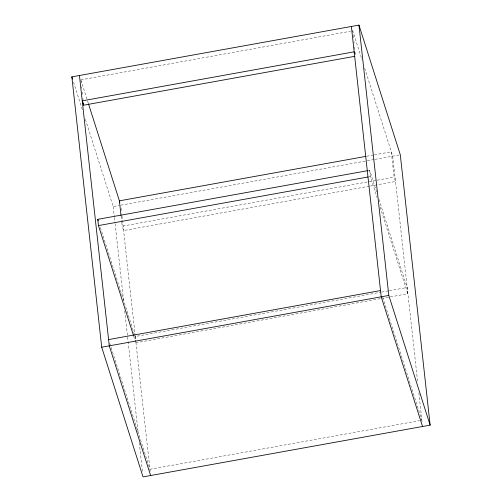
<?xml version="1.0" encoding="UTF-8"?>
<svg xmlns="http://www.w3.org/2000/svg" width="502" height="502" viewBox="0 0 502 502"><rect width="100%" height="100%" fill="white"/><g stroke="black" fill="none" stroke-linecap="round" stroke-linejoin="round"><path stroke-width="0.38" stroke-dasharray="2.51 1.88" d="M80.828 79.862L350.446 31.249M366.673 156.241L373.607 154.992M374.379 154.854L391.322 151.799L394.12 177.143L395.513 181.504L370.093 186.091M85.396 119.357L113.195 206.56L119.269 205.469M120.787 205.192L366.523 160.885M367.295 160.747L374.228 159.492M374.994 159.354L400.301 154.792M368.167 170.58L369.704 170.303L376.607 191.952M368.857 176.829L370.394 176.553L377.058 197.455M121.766 222.336L122.193 226.176L376.406 180.337M377.171 180.199L394.12 177.143M369.321 186.229L123.586 230.537L122.193 226.176M134.423 334.288L135.138 336.528L380.874 292.22M381.645 292.082L388.579 290.827M389.351 290.689L407.066 287.495L407.756 293.745L383.108 298.194M135.829 342.778L382.336 298.332M149.941 469.282L419.559 420.663M352.555 30.195L362.061 60.008M364.678 68.209L392.715 156.16L417.658 382.091M378.985 199.413L407.066 287.495M380.152 207.157L407.756 293.745M382.662 297.266L421.868 420.249M80.866 79.975L88.471 103.826M73.518 82.09L82.309 109.668M100.394 227.544L134.185 333.541M133.689 336.064L135.352 341.291M109.781 343.318L149.703 468.535M418.863 392.997L422.044 421.824M369.704 170.303L370.394 176.553M352.762 30.829L352.931 32.366M353.27 35.441L353.521 37.744M353.948 41.584L354.117 43.122M354.537 46.956L354.795 49.265M355.134 52.334L355.391 54.636M121.126 208.267L121.377 210.57M121.973 215.948L135.151 335.298M135.233 336.076L135.835 341.529M135.923 342.308L150.198 471.635M135.138 336.528L135.672 341.391M121.089 216.193L121.685 221.57M113.195 206.56L114.318 216.688M114.4 217.466L115.002 222.919M115.09 223.704L123.693 301.608M124.722 310.958L138.226 433.27M139.261 442.62L142.53 472.225M80.916 80.634L81.167 82.937M81.594 86.777L81.763 88.314M82.19 92.155L82.441 94.458M82.868 98.298L83.037 99.829"/><path stroke-width="0.75" d="M71.855 76.869L358.955 25.1L400.301 154.792L430.145 425.131L143.045 476.9L101.699 347.208L71.855 76.869L72.564 79.103M354.632 53.268L354.167 51.813L82.24 100.846L83.627 105.207L354.788 56.312M365.902 156.379L119.394 200.831L121.007 215.421M133.45 335.317L98.467 225.586L97.777 219.336L367.395 170.718M98.467 225.586L368.085 176.968M108.595 339.59L380.522 290.558M101.699 347.208L388.805 295.44L430.145 425.131M422.558 426.499L381.213 296.807L351.369 26.468M88.471 103.826L119.834 202.212M97.777 219.336L98.254 220.83M150.631 475.532L109.285 345.84L79.441 75.501M358.955 25.1L388.805 295.44M83.376 102.904L83.627 105.207"/></g></svg>
